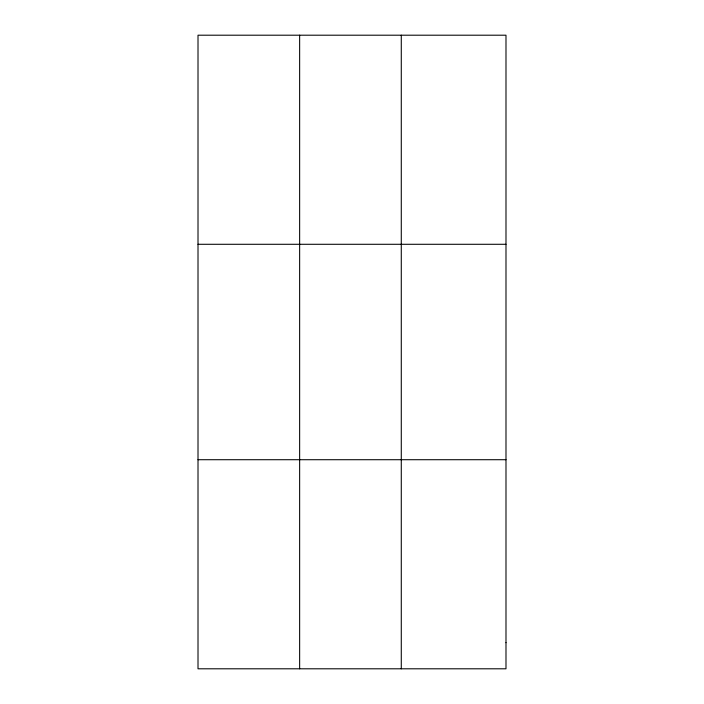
<?xml version="1.0" encoding="UTF-8"?>
<svg xmlns="http://www.w3.org/2000/svg" width="704" height="704" viewBox="0 0 704 704"><rect width="100%" height="100%" fill="white"/><g stroke="black" fill="none" stroke-linecap="round" stroke-linejoin="round"><path stroke-width="1.06" d="M299.64 668.8L299.64 35.2M401.28 668.8L401.28 35.2M198.009 244.288L505.991 244.288M198.009 459.712L505.991 459.712M505.991 642.664L505.991 668.8L198.009 668.8L198.009 35.2L505.991 35.2L505.991 642.664"/></g></svg>
